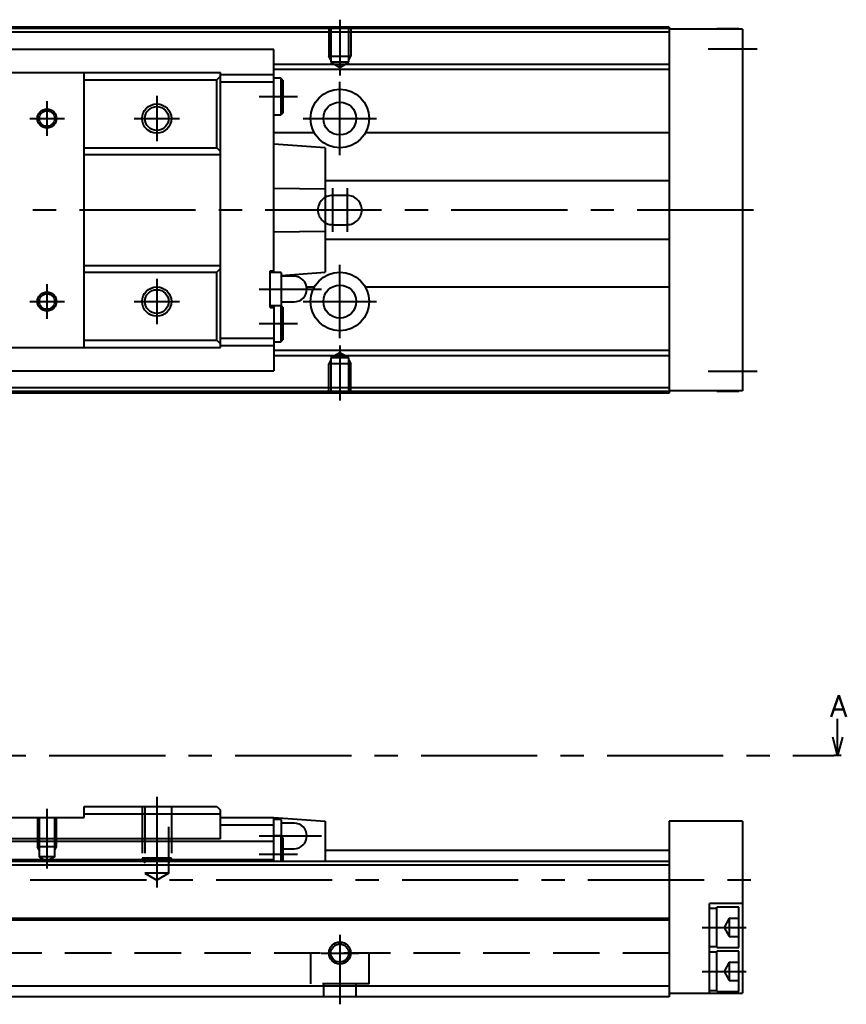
# Model space of a CAD drawing. Extents: x -2 to 518, y -8 to 266.
# Drawn here: x 404.8 to 517.7, y 9 to 143.5 of the extents above; entities that cross this region are included whole.
import ezdxf

# ---------------------------------------------------------------- set-up
doc = ezdxf.new("R2010")
doc.units = 0
doc.header["$LTSCALE"] = 0.5
doc.linetypes.add('CENTER', pattern=[50.8, 31.75, -6.35, 6.35, -6.35])
doc.linetypes.add('DASHED', pattern=[19.05, 12.7, -6.35])
for name, color, linetype in [('MSM_CENTER', 1, 'CENTER'), ('MSM_CONTINUOUS', 7, 'CONTINUOUS'), ('MSM_DASHED', 4, 'DASHED'), ('MSM_NARROW', 5, 'CONTINUOUS'), ('MSM_PART_NUMBER', 7, 'CONTINUOUS')]:
    doc.layers.add(name, color=color, linetype=linetype)
doc.styles.get("Standard").update_dxf_attribs({"font": 'txt.shx', "height": 3, "bigfont": 'bigfont.shx'})

msp = doc.modelspace()

# ---------------------------------------------------------------- linework, layer by layer
at = {"layer": 'MSM_CENTER'}
for p, q in [((448.55, 143.5), (448.55, 135.87)), ((498.85, 139.5), (505.55, 139.5)), ((448.55, 125), (448.55, 135)), ((408.55, 132.37), (408.55, 127.64)), ((423.55, 133.1), (423.55, 126.9)), ((437.55, 133), (442.75, 133)), ((406.19, 130), (410.92, 130)), ((420.45, 130), (426.65, 130)), ((443.55, 130), (453.55, 130)), ((447.55, 120.5), (447.55, 114.5)), ((449.55, 120.5), (449.55, 114.5)), ((505.05, 117.5), (200.05, 117.5)), ((448.55, 100), (448.55, 110)), ((423.55, 108.1), (423.55, 101.9)), ((408.55, 107.37), (408.55, 102.64)), ((437.55, 106.7), (446.05, 106.7)), ((406.19, 105), (410.92, 105)), ((420.45, 105), (426.65, 105)), ((443.55, 105), (453.55, 105)), ((437.55, 102), (442.75, 102)), ((448.55, 99.01), (448.55, 91.5)), ((498.85, 95.5), (505.55, 95.5)), ((231.05, 43), (516.05, 43)), ((423.55, 37.35), (423.55, 24.96)), ((408.55, 35.7), (408.55, 27.54)), ((437.55, 32), (446.05, 32)), ((437.55, 29.5), (442.75, 29.5)), ((203.05, 26), (505.05, 26)), ((498.05, 19.5), (504.05, 19.5)), ((448.55, 18.5), (448.55, 9)), ((445.98, 16), (451.13, 16)), ((498.05, 13.5), (504.05, 13.5))]:
    msp.add_line(p, q, dxfattribs=at)
at = {"layer": 'MSM_CONTINUOUS'}
for p, q in [((493.55, 142.5), (243.55, 142.5)), ((493.55, 142.3), (243.55, 142.3)), ((493.55, 141.8), (243.55, 141.8)), ((493.55, 142.5), (493.55, 92.5)), ((503.55, 142.2), (493.55, 142.2)), ((500.05, 142.2), (500.05, 142.25)), ((503.05, 142.25), (500.05, 142.25)), ((503.05, 142.2), (503.05, 142.25)), ((503.55, 142.2), (503.55, 92.8)), ((439.55, 139.45), (377.55, 139.45)), ((439.55, 108.95), (439.55, 139.45)), ((493.55, 137.4), (439.55, 137.4)), ((384.85, 136.3), (432.25, 136.3)), ((413.65, 98.7), (413.65, 136.3)), ((432.25, 98.7), (432.25, 136.3)), ((432.25, 136), (439.55, 136)), ((493.55, 136.7), (439.55, 136.7)), ((413.65, 135.3), (431.75, 135.3)), ((432.25, 135.8), (431.75, 135.3)), ((431.75, 126), (431.75, 135.3)), ((432.25, 135), (439.55, 135)), ((440.5, 135.5), (439.55, 135.5)), ((440.5, 135.5), (440.5, 130.5)), ((440.75, 135.25), (440.5, 135.5)), ((440.75, 135.25), (440.75, 130.75)), ((439.55, 130.5), (440.5, 130.5)), ((440.5, 130.5), (440.75, 130.75)), ((445.07, 128.04), (439.55, 128.04)), ((493.55, 128.04), (452.04, 128.04)), ((446.55, 126), (439.55, 126.5)), ((413.65, 126), (431.75, 126)), ((413.65, 125.1), (432.25, 125.1)), ((431.75, 126), (432.25, 125.5)), ((446.55, 126), (446.55, 109)), ((493.55, 121.5), (446.55, 121.5)), ((446.55, 120.37), (439.55, 120.46)), ((439.55, 114.54), (446.55, 114.63)), ((446.55, 113.5), (493.55, 113.5)), ((413.65, 109.9), (432.25, 109.9)), ((413.65, 109), (431.75, 109)), ((432.25, 109.5), (431.75, 109)), ((431.75, 99.7), (431.75, 109)), ((439.05, 109.2), (439.55, 109.2)), ((439.05, 104.2), (439.05, 109.2)), ((440.55, 108.95), (439.05, 108.95)), ((440.55, 108.57), (446.55, 109)), ((440.55, 108.95), (440.55, 104.45)), ((442.3, 108.45), (440.55, 108.45)), ((445.07, 106.96), (444.03, 106.96)), ((493.55, 106.96), (452.04, 106.96)), ((440.55, 104.95), (442.3, 104.95)), ((439.05, 104.45), (440.55, 104.45)), ((439.05, 104.2), (439.55, 104.2)), ((439.55, 104.45), (439.55, 95.55)), ((440.5, 104.45), (440.5, 99.5)), ((440.75, 104.25), (440.55, 104.45)), ((440.75, 104.25), (440.75, 99.75)), ((413.65, 99.7), (431.75, 99.7)), ((431.75, 99.7), (432.25, 99.2)), ((432.25, 100), (439.55, 100)), ((440.5, 99.5), (440.75, 99.75)), ((384.85, 98.7), (432.25, 98.7)), ((432.25, 99), (439.55, 99)), ((439.55, 99.5), (440.5, 99.5)), ((493.55, 98.3), (439.55, 98.3)), ((493.55, 97.6), (439.55, 97.6)), ((377.55, 95.55), (439.55, 95.55)), ((493.55, 93.2), (243.55, 93.2)), ((493.55, 92.7), (243.55, 92.7)), ((493.55, 92.5), (243.55, 92.5)), ((503.55, 92.8), (493.55, 92.8)), ((500.05, 92.75), (500.05, 92.8)), ((500.05, 92.75), (503.05, 92.75)), ((503.05, 92.75), (503.05, 92.8)), ((516.55, 43), (516.55, 48)), ((516.55, 43), (515.88, 45.5)), ((517.22, 45.5), (516.55, 43)), ((517.05, 43), (516.05, 43)), ((413.65, 34.5), (413.65, 36)), ((413.65, 36), (431.75, 36)), ((413.65, 35), (432.25, 35)), ((431.75, 36), (432.25, 35.5)), ((432.25, 31.59), (432.25, 35.5)), ((403.45, 34.5), (413.65, 34.5)), ((432.25, 34.5), (439.55, 34.5)), ((439.55, 34.5), (446.55, 34)), ((439.55, 28.5), (439.55, 34.5)), ((440.55, 34.25), (439.55, 34.25)), ((440.55, 34.25), (440.55, 31.95)), ((442.3, 33.75), (440.55, 33.75)), ((446.55, 34), (446.55, 28.5)), ((503.55, 34), (493.55, 34)), ((493.55, 34), (493.55, 10)), ((503.55, 34), (503.55, 10.5)), ((432.25, 33.5), (439.55, 33.5)), ((377.55, 31.3), (439.55, 31.3)), ((432.25, 31.59), (384.85, 31.59)), ((440.5, 32), (439.55, 32)), ((440.75, 31.75), (440.5, 32)), ((440.5, 32), (440.5, 28.5)), ((440.75, 31.75), (440.75, 28.5)), ((440.75, 30.25), (442.3, 30.25)), ((493.55, 30), (446.55, 30)), ((493.55, 28.5), (243.55, 28.5)), ((377.55, 28.8), (439.55, 28.8)), ((493.55, 28), (243.55, 28)), ((499.05, 10.5), (499.05, 22.75)), ((503.55, 22.75), (499.05, 22.75)), ((500.05, 22.1), (499.05, 22.1)), ((500.05, 16.75), (500.05, 22.25)), ((503.05, 22.25), (500.05, 22.25)), ((503.05, 16.75), (503.05, 22.25)), ((493.55, 20.7), (243.55, 20.7)), ((493.55, 20.5), (243.55, 20.5)), ((499.05, 16.9), (500.05, 16.9)), ((500.05, 16.75), (503.05, 16.75)), ((500.05, 10.75), (500.05, 16.25)), ((503.05, 16.25), (500.05, 16.25)), ((503.05, 10.75), (503.05, 16.25)), ((500.05, 16.1), (499.05, 16.1)), ((493.55, 11.5), (243.55, 11.5)), ((499.05, 10.9), (500.05, 10.9)), ((493.55, 10), (243.55, 10)), ((493.55, 10.5), (503.55, 10.5)), ((500.05, 10.75), (503.05, 10.75))]:
    msp.add_line(p, q, dxfattribs=at)
for centre, radius in [((448.55, 130), 4), ((448.55, 130), 2.25), ((408.55, 130), 1.06), ((423.55, 130), 1.62), ((448.55, 105), 4), ((423.55, 105), 1.62), ((448.55, 105), 2.25), ((408.55, 105), 1.06), ((448.55, 16), 1.23)]:
    msp.add_circle(centre, radius, dxfattribs=at)
for centre in [(442.3, 106.7), (442.3, 32)]:
    msp.add_arc(centre, 1.75, 270, 90, dxfattribs=at)
at = {"layer": 'MSM_DASHED'}
for p, q in [((447.05, 142.5), (447.05, 138.5)), ((447.32, 142.5), (447.32, 137.7)), ((449.78, 137.7), (449.78, 142.5)), ((450.05, 142.5), (450.05, 138.5)), ((447.05, 138.5), (450.05, 138.5)), ((447.32, 138.03), (447.05, 138.5)), ((447.32, 137.7), (448.55, 136.99)), ((449.78, 137.7), (447.32, 137.7)), ((448.55, 136.99), (449.78, 137.7)), ((449.78, 138.03), (450.05, 138.5)), ((449.55, 119.5), (447.55, 119.5)), ((447.55, 115.5), (449.55, 115.5)), ((447.32, 96.97), (447.05, 96.5)), ((448.55, 98.01), (447.32, 97.3)), ((447.32, 97.3), (447.32, 92.5)), ((449.78, 97.3), (447.32, 97.3)), ((449.78, 97.3), (448.55, 98.01)), ((449.78, 92.5), (449.78, 97.3)), ((449.78, 96.97), (450.05, 96.5)), ((447.05, 92.5), (447.05, 96.5)), ((450.05, 96.5), (447.05, 96.5)), ((450.05, 92.5), (450.05, 96.5)), ((421.55, 36), (421.55, 29)), ((421.93, 36), (421.93, 26.9)), ((425.18, 26.9), (425.18, 36)), ((425.55, 36), (425.55, 29)), ((407.25, 34.5), (407.25, 30.5)), ((407.5, 34.5), (407.5, 29.15)), ((409.61, 29.15), (409.61, 34.5)), ((409.85, 30.5), (409.85, 34.5)), ((409.85, 30.5), (407.25, 30.5)), ((407.5, 30.05), (407.25, 30.5)), ((409.61, 30.05), (409.85, 30.5)), ((409.61, 29.15), (407.5, 29.15)), ((407.5, 29.15), (408.55, 28.54)), ((409.61, 29.15), (408.55, 28.54)), ((421.55, 29), (425.55, 29)), ((421.55, 29), (421.93, 28.3)), ((425.18, 28.3), (425.55, 29)), ((425.18, 26.9), (421.93, 26.9)), ((421.93, 26.9), (423.55, 25.96)), ((425.18, 26.9), (423.55, 25.96)), ((501.75, 20.75), (501.03, 19.5)), ((501.75, 20.75), (503.05, 20.75)), ((501.75, 20.75), (501.75, 18.25)), ((501.03, 19.5), (501.75, 18.25)), ((501.75, 19.5), (503.05, 19.5)), ((501.75, 18.25), (503.05, 18.25)), ((493.55, 16), (243.55, 16)), ((444.55, 16), (444.55, 11.8)), ((452.55, 11.8), (452.55, 16)), ((501.75, 14.75), (501.03, 13.5)), ((501.03, 13.5), (501.75, 12.25)), ((501.75, 14.75), (503.05, 14.75)), ((501.75, 14.75), (501.75, 12.25)), ((501.75, 13.5), (503.05, 13.5)), ((501.75, 12.25), (503.05, 12.25)), ((452.55, 11.8), (444.55, 11.8)), ((446.3, 11.8), (446.3, 10)), ((450.8, 10), (450.8, 11.8))]:
    msp.add_line(p, q, dxfattribs=at)
for centre, start, end in [((447.55, 117.5), 90, 270), ((449.55, 117.5), 270, 90)]:
    msp.add_arc(centre, 2, start, end, dxfattribs=at)
at = {"layer": 'MSM_NARROW'}
for centre, radius in [((423.55, 130), 2), ((408.55, 130), 1.3), ((408.55, 105), 1.3), ((423.55, 105), 2), ((448.55, 16), 1.5)]:
    msp.add_circle(centre, radius, dxfattribs=at)

# ---------------------------------------------------------------- texts
at = {"layer": 'MSM_PART_NUMBER'}
msp.add_text('A', height=3, dxfattribs=at).set_placement((515.55, 48.25))

doc.saveas('drawing.dxf')
